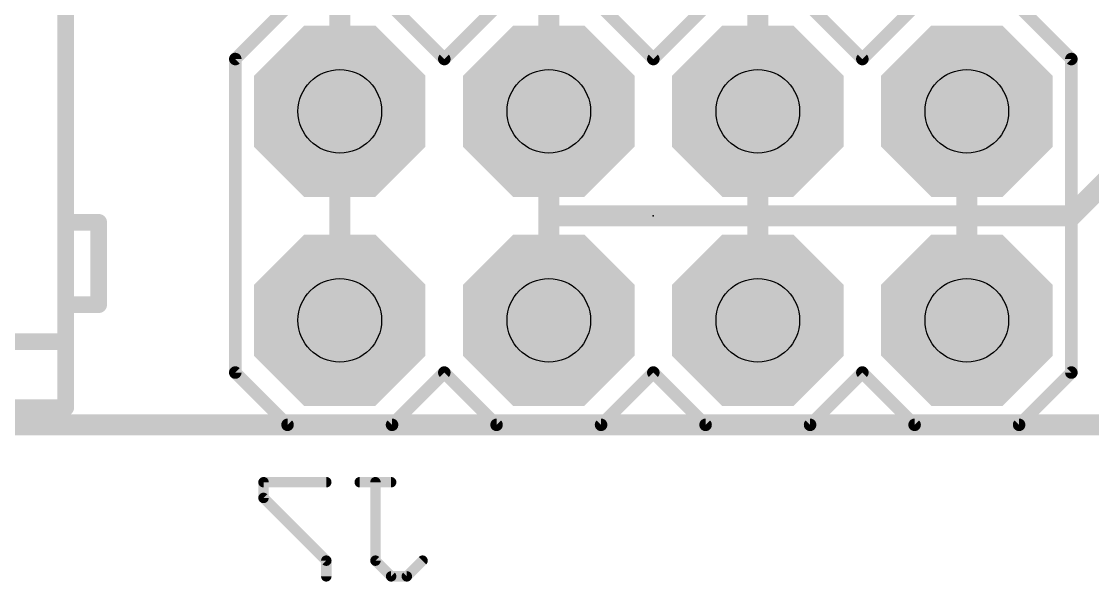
# Model space of a CAD drawing. Extents: x -98 to 26, y -2 to 26.
# Drawn here: x 6.29 to 19.31, y -1.91 to 4.9 of the extents above; entities that cross this region are included whole.
import ezdxf

# ---------------------------------------------------------------- set-up
doc = ezdxf.new("R2010")
doc.units = 0
for name, color, linetype in [('1', 12, 'CONTINUOUS'), ('16', 132, 'CONTINUOUS'), ('17', 110, 'CONTINUOUS'), ('20', 53, 'CONTINUOUS'), ('22', 53, 'CONTINUOUS'), ('24', 53, 'CONTINUOUS'), ('26', 253, 'CONTINUOUS'), ('29', 253, 'CONTINUOUS'), ('30', 253, 'CONTINUOUS'), ('44', 253, 'CONTINUOUS'), ('52', 253, 'CONTINUOUS')]:
    doc.layers.add(name, color=color, linetype=linetype)

# ---------------------------------------------------------------- blocks, each defined once
blk = doc.blocks.new('RECT')
blk.add_solid([(-0.5, -0.5), (0.5, -0.5), (-0.5, 0.5), (0.5, 0.5)])
blk = doc.blocks.new('OCTAGONP')
at = {"const_width": 0.5}
blk.add_lwpolyline([(-0.25, -0.1036), (-0.25, 0.1036), (-0.1036, 0.25), (0.1036, 0.25), (0.25, 0.1036), (0.25, -0.1036), (0.1036, -0.25), (-0.1036, -0.25), (-0.25, -0.1036), (-0.25, 0.1036)], dxfattribs=at)
blk = doc.blocks.new('ROUNDP')
at = {"const_width": 0.5}
blk.add_lwpolyline([(0, -0.25, 1), (0, 0.25, 1), (0, -0.25)], format="xyb", dxfattribs=at)

msp = doc.modelspace()

# ---------------------------------------------------------------- linework, layer by layer
at = {"layer": '1', "const_width": 0.254}
for points in [[(10.16, 6.77), (10.16, 3.81)], [(12.7, 5.588), (12.7, 3.81)], [(15.24, 5.08), (15.24, 3.81)], [(15.24, 3.81), (15.24, 1.27)], [(17.78, 3.81), (17.78, 1.27)], [(25.4, 0), (0, 0)]]:
    msp.add_lwpolyline(points, dxfattribs=at)
at = {"layer": '1', "const_width": 0.127}
for points in [[(15.3035, 3.81, 1), (15.1765, 3.81)], [(17.8435, 3.81, 1), (17.7165, 3.81)], [(10.0965, 3.81, 1), (10.2235, 3.81)], [(12.6365, 3.81, 1), (12.7635, 3.81)], [(15.1765, 3.81, 1), (15.3035, 3.81)], [(15.1765, 1.27, 1), (15.3035, 1.27)], [(17.7165, 1.27, 1), (17.8435, 1.27)]]:
    msp.add_lwpolyline(points, format="xyb", dxfattribs=at)
at = {"layer": '16', "const_width": 0.254}
for points in [[(10.16, 1.27), (10.16, 3.81)], [(12.7, 3.81), (12.7, 2.54)], [(19.685, 3.175), (19.05, 2.54)], [(19.05, 2.54), (12.7, 2.54)], [(12.7, 2.54), (12.7, 1.27)], [(25.4, 0), (0, 0)]]:
    msp.add_lwpolyline(points, dxfattribs=at)
at = {"layer": '16', "const_width": 0.127}
for points in [[(10.2235, 3.81, 1), (10.0965, 3.81)], [(12.7635, 3.81, 1), (12.6365, 3.81)], [(12.7, 2.6035, 1), (12.7, 2.4765)], [(12.7635, 2.54, 1), (12.6365, 2.54)], [(12.6365, 2.54, 1), (12.7635, 2.54)], [(19.0051, 2.5849, 1), (19.0949, 2.4951)], [(19.05, 2.4765, 1), (19.05, 2.6035)], [(10.0965, 1.27, 1), (10.2235, 1.27)], [(12.6365, 1.27, 1), (12.7635, 1.27)]]:
    msp.add_lwpolyline(points, format="xyb", dxfattribs=at)
at = {"layer": '20', "const_width": 0.254}
msp.add_lwpolyline([(25.4, 0), (0, 0)], dxfattribs=at)
at = {"layer": '22'}
for points, const_width in [([(6.83, 1.01), (6.83, 7.21)], 0.2032), ([(8.89, 4.445), (9.525, 5.08)], 0.1524), ([(10.795, 5.08), (11.43, 4.445)], 0.1524), ([(11.43, 4.445), (12.065, 5.08)], 0.1524), ([(13.335, 5.08), (13.97, 4.445)], 0.1524), ([(13.97, 4.445), (14.605, 5.08)], 0.1524), ([(15.875, 5.08), (16.51, 4.445)], 0.1524), ([(16.51, 4.445), (17.145, 5.08)], 0.1524), ([(18.415, 5.08), (19.05, 4.445)], 0.1524), ([(8.89, 4.445), (8.89, 0.635)], 0.1524), ([(19.05, 0.635), (19.05, 4.445)], 0.1524), ([(-0.17, 1.01), (6.83, 1.01)], 0.2032), ([(6.83, 0.21), (6.83, 1.01)], 0.2032), ([(8.89, 0.635), (9.525, 0)], 0.1524), ([(10.795, 0), (11.43, 0.635)], 0.1524), ([(11.43, 0.635), (12.065, 0)], 0.1524), ([(13.335, 0), (13.97, 0.635)], 0.1524), ([(13.97, 0.635), (14.605, 0)], 0.1524), ([(15.875, 0), (16.51, 0.635)], 0.1524), ([(16.51, 0.635), (17.145, 0)], 0.1524), ([(18.415, 0), (19.05, 0.635)], 0.1524), ([(-0.17, 0.21), (6.83, 0.21)], 0.2032), ([(9.525, 0), (10.795, 0)], 0.1524), ([(12.065, 0), (13.335, 0)], 0.1524), ([(14.605, 0), (15.875, 0)], 0.1524), ([(17.145, 0), (18.415, 0)], 0.1524)]:
    msp.add_lwpolyline(points, dxfattribs=dict(at, const_width=const_width))
for points, const_width in [([(8.9281, 4.445, 1), (8.8519, 4.445)], 0.0762), ([(8.8631, 4.4719, 1), (8.9169, 4.4181)], 0.0762), ([(11.4031, 4.4719, 1), (11.4569, 4.4181)], 0.0762), ([(11.4031, 4.4181, 1), (11.4569, 4.4719)], 0.0762), ([(13.9431, 4.4719, 1), (13.9969, 4.4181)], 0.0762), ([(13.9431, 4.4181, 1), (13.9969, 4.4719)], 0.0762), ([(16.4831, 4.4719, 1), (16.5369, 4.4181)], 0.0762), ([(16.4831, 4.4181, 1), (16.5369, 4.4719)], 0.0762), ([(19.0881, 4.445, 1), (19.0119, 4.445)], 0.0762), ([(19.0231, 4.4181, 1), (19.0769, 4.4719)], 0.0762), ([(6.8808, 1.01, 1), (6.7792, 1.01)], 0.1016), ([(6.7792, 1.01, 1), (6.8808, 1.01)], 0.1016), ([(6.83, 0.9592, 1), (6.83, 1.0608)], 0.1016), ([(8.8519, 0.635, 1), (8.9281, 0.635)], 0.0762), ([(8.9169, 0.6619, 1), (8.8631, 0.6081)], 0.0762), ([(11.4569, 0.6619, 1), (11.4031, 0.6081)], 0.0762), ([(11.4569, 0.6081, 1), (11.4031, 0.6619)], 0.0762), ([(13.9969, 0.6619, 1), (13.9431, 0.6081)], 0.0762), ([(13.9969, 0.6081, 1), (13.9431, 0.6619)], 0.0762), ([(16.5369, 0.6619, 1), (16.4831, 0.6081)], 0.0762), ([(16.5369, 0.6081, 1), (16.4831, 0.6619)], 0.0762), ([(19.0119, 0.635, 1), (19.0881, 0.635)], 0.0762), ([(19.0769, 0.6081, 1), (19.0231, 0.6619)], 0.0762), ([(6.7792, 0.21, 1), (6.8808, 0.21)], 0.1016), ([(6.83, 0.1592, 1), (6.83, 0.2608)], 0.1016), ([(9.525, 0.0381, 1), (9.525, -0.0381)], 0.0762), ([(9.4981, -0.0269, 1), (9.5519, 0.0269)], 0.0762), ([(10.7681, 0.0269, 1), (10.8219, -0.0269)], 0.0762), ([(10.795, -0.0381, 1), (10.795, 0.0381)], 0.0762), ([(12.065, 0.0381, 1), (12.065, -0.0381)], 0.0762), ([(12.0381, -0.0269, 1), (12.0919, 0.0269)], 0.0762), ([(13.3081, 0.0269, 1), (13.3619, -0.0269)], 0.0762), ([(13.335, -0.0381, 1), (13.335, 0.0381)], 0.0762), ([(14.605, 0.0381, 1), (14.605, -0.0381)], 0.0762), ([(14.5781, -0.0269, 1), (14.6319, 0.0269)], 0.0762), ([(15.8481, 0.0269, 1), (15.9019, -0.0269)], 0.0762), ([(15.875, -0.0381, 1), (15.875, 0.0381)], 0.0762), ([(17.145, 0.0381, 1), (17.145, -0.0381)], 0.0762), ([(17.1181, -0.0269, 1), (17.1719, 0.0269)], 0.0762), ([(18.3881, 0.0269, 1), (18.4419, -0.0269)], 0.0762), ([(18.415, -0.0381, 1), (18.415, 0.0381)], 0.0762)]:
    msp.add_lwpolyline(points, format="xyb", dxfattribs=dict(at, const_width=const_width))
at = {"layer": '24'}
msp.add_point((13.97, 2.54), dxfattribs=at)
at = {"layer": '26', "const_width": 0.127}
for points in [[(9.9959, -0.6975), (9.2332, -0.6975)], [(9.2332, -0.6975), (9.2332, -0.8882)], [(10.784, -0.6975), (10.4026, -0.6975)], [(10.5933, -1.6508), (10.5933, -0.6975)], [(9.2332, -0.8882), (9.9959, -1.6508)], [(9.9959, -1.6508), (9.9959, -1.8415)], [(10.784, -1.8415), (10.5933, -1.6508)], [(11.1653, -1.6508), (10.9746, -1.8415)], [(10.9746, -1.8415), (10.784, -1.8415)]]:
    msp.add_lwpolyline(points, dxfattribs=at)
at = {"layer": '26', "const_width": 0.0635}
for points in [[(9.265, -0.6975, 1), (9.2015, -0.6975)], [(9.2332, -0.6658, 1), (9.2332, -0.7293)], [(9.9959, -0.7293, 1), (9.9959, -0.6658)], [(10.4026, -0.6658, 1), (10.4026, -0.7293)], [(10.6251, -0.6975, 1), (10.5616, -0.6975)], [(10.784, -0.7293, 1), (10.784, -0.6658)], [(9.2015, -0.8882, 1), (9.265, -0.8882)], [(9.2557, -0.8657, 1), (9.2108, -0.9106)], [(10.0277, -1.6508, 1), (9.9642, -1.6508)], [(9.9734, -1.6733, 1), (10.0184, -1.6284)], [(10.6158, -1.6284, 1), (10.5709, -1.6733)], [(10.5616, -1.6508, 1), (10.6251, -1.6508)], [(11.1877, -1.6733, 1), (11.1428, -1.6284)], [(9.9642, -1.8415, 1), (10.0277, -1.8415)], [(10.784, -1.8098, 1), (10.784, -1.8733)], [(10.7615, -1.864, 1), (10.8064, -1.819)], [(10.9522, -1.819, 1), (10.9971, -1.864)], [(10.9746, -1.8733, 1), (10.9746, -1.8098)]]:
    msp.add_lwpolyline(points, format="xyb", dxfattribs=at)
at = {"layer": '44'}
for centre in [(10.16, 3.81), (12.7, 3.81), (15.24, 3.81), (17.78, 3.81), (10.16, 1.27), (12.7, 1.27), (15.24, 1.27), (17.78, 1.27)]:
    msp.add_circle(centre, 0.508, dxfattribs=at)
at = {"layer": '52', "const_width": 0.2032}
for points in [[(6.83, 2.46), (7.23, 2.46)], [(7.23, 2.46), (7.23, 1.46)], [(7.23, 1.46), (6.83, 1.46)]]:
    msp.add_lwpolyline(points, dxfattribs=at)
at = {"layer": '52', "const_width": 0.1016}
for points in [[(6.83, 2.5108, 1), (6.83, 2.4092)], [(7.2808, 2.46, 1), (7.1792, 2.46)], [(7.23, 2.4092, 1), (7.23, 2.5108)], [(6.83, 1.5108, 1), (6.83, 1.4092)], [(7.1792, 1.46, 1), (7.2808, 1.46)], [(7.23, 1.4092, 1), (7.23, 1.5108)]]:
    msp.add_lwpolyline(points, format="xyb", dxfattribs=at)

# ---------------------------------------------------------------- block references
at = {"layer": '17'}
for name, p, xscale, yscale in [('OCTAGONP', (10.16, 3.81), 1.8796, 1.8796), ('OCTAGONP', (10.16, 3.81), 1.8796, 1.8796), ('OCTAGONP', (12.7, 3.81), 1.8796, 1.8796), ('OCTAGONP', (12.7, 3.81), 1.8796, 1.8796), ('OCTAGONP', (15.24, 3.81), 1.8796, 1.8796), ('OCTAGONP', (15.24, 3.81), 1.8796, 1.8796), ('OCTAGONP', (17.78, 3.81), 1.8796, 1.8796), ('OCTAGONP', (17.78, 3.81), 1.8796, 1.8796), ('ROUNDP', (10.16, 3.81), 1.524, 1.524), ('ROUNDP', (10.16, 3.81), 1.524, 1.524), ('ROUNDP', (12.7, 3.81), 1.524, 1.524), ('ROUNDP', (12.7, 3.81), 1.524, 1.524), ('ROUNDP', (15.24, 3.81), 1.524, 1.524), ('ROUNDP', (15.24, 3.81), 1.524, 1.524), ('ROUNDP', (17.78, 3.81), 1.524, 1.524), ('ROUNDP', (17.78, 3.81), 1.524, 1.524), ('OCTAGONP', (10.16, 1.27), 1.8796, 1.8796), ('OCTAGONP', (10.16, 1.27), 1.8796, 1.8796), ('OCTAGONP', (12.7, 1.27), 1.8796, 1.8796), ('OCTAGONP', (12.7, 1.27), 1.8796, 1.8796), ('OCTAGONP', (15.24, 1.27), 1.8796, 1.8796), ('OCTAGONP', (15.24, 1.27), 1.8796, 1.8796), ('OCTAGONP', (17.78, 1.27), 1.8796, 1.8796), ('OCTAGONP', (17.78, 1.27), 1.8796, 1.8796), ('ROUNDP', (10.16, 1.27), 1.524, 1.524), ('ROUNDP', (10.16, 1.27), 1.524, 1.524), ('ROUNDP', (12.7, 1.27), 1.524, 1.524), ('ROUNDP', (12.7, 1.27), 1.524, 1.524), ('ROUNDP', (15.24, 1.27), 1.524, 1.524), ('ROUNDP', (15.24, 1.27), 1.524, 1.524), ('ROUNDP', (17.78, 1.27), 1.524, 1.524), ('ROUNDP', (17.78, 1.27), 1.524, 1.524)]:
    msp.add_blockref(name, p, dxfattribs=dict(at, xscale=xscale, yscale=yscale))
at = {"layer": '29', "xscale": 2.0828, "yscale": 2.0828}
for p in [(10.16, 3.81), (12.7, 3.81), (15.24, 3.81), (17.78, 3.81), (10.16, 1.27), (12.7, 1.27), (15.24, 1.27), (17.78, 1.27)]:
    msp.add_blockref('OCTAGONP', p, dxfattribs=at)
at = {"layer": '30', "xscale": 2.0828, "yscale": 2.0828}
for p in [(10.16, 3.81), (12.7, 3.81), (15.24, 3.81), (17.78, 3.81), (10.16, 1.27), (12.7, 1.27), (15.24, 1.27), (17.78, 1.27)]:
    msp.add_blockref('OCTAGONP', p, dxfattribs=at)
at = {"layer": '52', "xscale": 0.508, "yscale": 0.508}
for p in [(10.16, 3.81), (12.7, 3.81), (15.24, 3.81), (17.78, 3.81), (10.16, 1.27), (12.7, 1.27), (15.24, 1.27), (17.78, 1.27)]:
    msp.add_blockref('RECT', p, dxfattribs=at)

doc.saveas('drawing.dxf')
